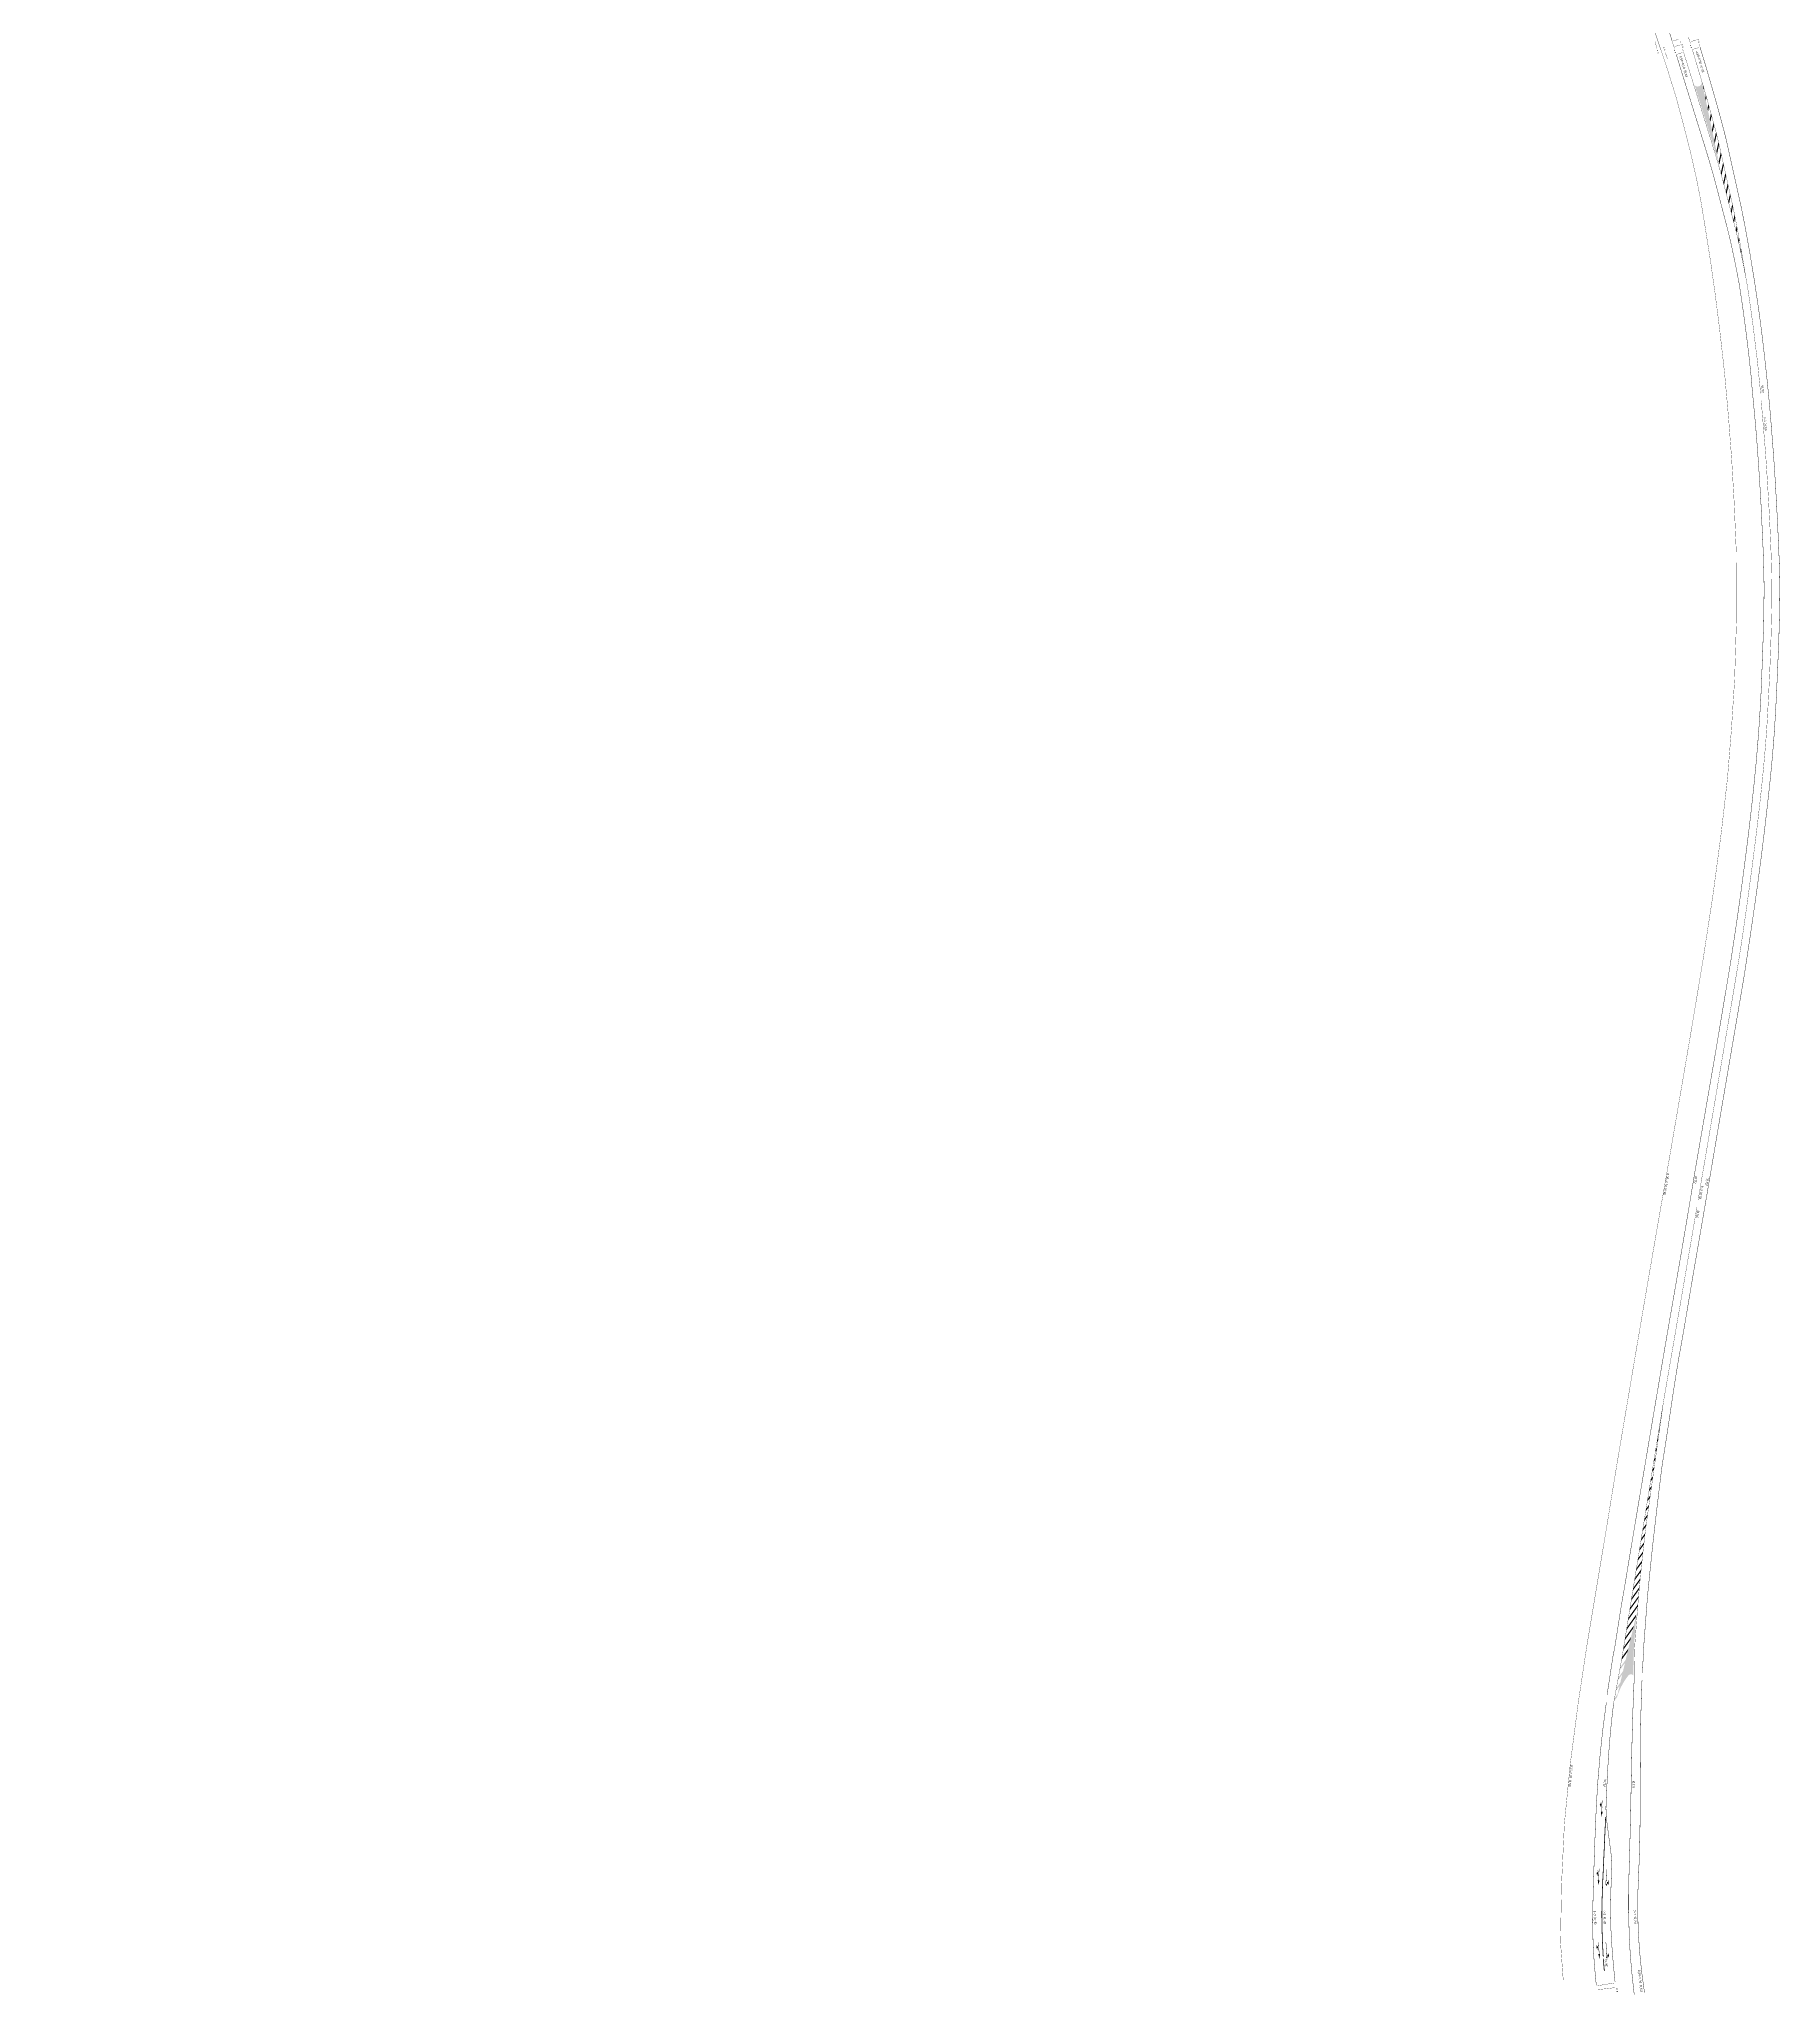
# Model space of a CAD drawing. Extents: x 144329 to 146521, y 457392 to 463356.
# Drawn here: x 144918 to 145638, y 460145 to 460953 of the extents above; entities that cross this region are included whole.
import ezdxf
from ezdxf.enums import TextEntityAlignment as Align

# ---------------------------------------------------------------- set-up
doc = ezdxf.new("R2010")
doc.units = 0
doc.header["$LTSCALE"] = 4
doc.header["$MEASUREMENT"] = 0
for name, pattern in [('030270', [0.75, 0.0675, -0.6825]), ('050050', [0.25, 0.1175, -0.1325]), ('11', [0.5, 0.25, -0.25]), ('13', [1, 0.25, -0.75]), ('33', [1.5, 0.75, -0.75]), ('93', [3, 2.25, -0.75])]:
    doc.linetypes.add(name, pattern=pattern)
for name, color, linetype in [('TM-L_03-27_10', 7, '030270'), ('TM-L_05-05_10', 7, '050050'), ('TM-L_1-1_10', 7, '11'), ('TM-L_1-3_30', 7, '13'), ('TM-L_3-3_15', 7, '33'), ('TM-L_9-3_10', 7, '93'), ('TM-L_C_10', 7, 'CONTINUOUS'), ('TM-L_C_15', 7, 'CONTINUOUS'), ('TM-L_C_30', 7, 'CONTINUOUS'), ('TM-PIJL', 7, 'CONTINUOUS'), ('TM-SYMBOOL', 7, 'CONTINUOUS'), ('TM-T025TEKST', 7, 'CONTINUOUS')]:
    doc.layers.add(name, color=color, linetype=linetype)
doc.styles.add('ISO', font='ISO')

msp = doc.modelspace()

# ---------------------------------------------------------------- hatches: boundary and pattern name
at = {"layer": 'TM-PIJL'}
h = msp.add_hatch(color=256, dxfattribs=at)
edge = h.paths.add_edge_path()
edge.add_line((145564.54, 460222.01), (145564.43, 460219.87))
edge.add_line((145564.43, 460219.87), (145564.73, 460219.86))
edge.add_line((145564.73, 460219.86), (145564.24, 460217.83))
edge.add_line((145564.24, 460217.83), (145563.98, 460219.9))
edge.add_line((145563.98, 460219.9), (145564.28, 460219.88))
edge.add_line((145564.28, 460219.88), (145564.37, 460221.5))
edge.add_arc((145564.45, 460221.62), 0.142, 213.886, 235.07495, ccw=False)
edge.add_arc((145565.13, 460222.08), 0.97, 194.2076, 213.886, ccw=False)
edge.add_arc((145566.23, 460222.35), 2.1, 184.22903, 194.2076, ccw=False)
edge.add_arc((145567.96, 460222.48), 3.83, 182.09087, 184.22903, ccw=False)
edge.add_line((145564.13, 460222.34), (145563.81, 460222.36))
edge.add_line((145563.81, 460222.36), (145563.77, 460221.51))
edge.add_line((145563.77, 460221.51), (145563.53, 460222.73))
edge.add_line((145563.53, 460222.73), (145563.9, 460223.91))
edge.add_line((145563.9, 460223.91), (145563.85, 460223.06))
edge.add_line((145563.85, 460223.06), (145564.17, 460223.04))
edge.add_arc((145567.96, 460222.48), 3.83, 169.47812, 171.61628, ccw=False)
edge.add_arc((145566.25, 460222.8), 2.1, 159.49955, 169.47812, ccw=False)
edge.add_arc((145565.2, 460223.2), 0.97, 139.82115, 159.49955, ccw=False)
edge.add_arc((145564.56, 460223.73), 0.142, 118.63221, 139.82115, ccw=False)
edge.add_line((145564.49, 460223.85), (145564.54, 460224.62))
edge.add_line((145564.54, 460224.62), (145564.69, 460224.62))
edge.add_line((145564.69, 460224.62), (145564.64, 460223.84))
edge.add_line((145564.64, 460223.84), (145564.62, 460223.33))
edge.add_arc((145564.18, 460223.01), 0.542, 36.57953, 36.60385)
edge.add_arc((145564.54, 460223.27), 0.0974, 36.60385, 86.85358)
edge.add_arc((145564.54, 460223.27), 0.0974, 86.85358, 137.10331)
edge.add_arc((145564.86, 460222.97), 0.542, 137.10331, 157.84469)
edge.add_arc((145565.41, 460222.75), 1.13, 157.84469, 168.73247)
edge.add_arc((145566.29, 460222.57), 2.03, 168.73247, 176.85358)
edge.add_arc((145566.29, 460222.57), 2.03, 176.85358, 184.97469)
edge.add_arc((145565.39, 460222.5), 1.13, 184.97469, 195.86246)
edge.add_arc((145564.83, 460222.34), 0.542, 195.86246, 216.60385)
edge.add_arc((145564.47, 460222.07), 0.0974, 216.60385, 266.85358)
edge.add_arc((145564.47, 460222.07), 0.0974, 266.85358, 317.10331)
edge.add_arc((145564.15, 460222.37), 0.542, -42.89669, -42.87237)
h = msp.add_hatch(color=256, dxfattribs=at)
edge = h.paths.add_edge_path()
edge.add_line((145563.25, 460193.7), (145563.14, 460191.57))
edge.add_line((145563.14, 460191.57), (145563.44, 460191.56))
edge.add_line((145563.44, 460191.56), (145562.96, 460189.53))
edge.add_line((145562.96, 460189.53), (145562.69, 460191.6))
edge.add_line((145562.69, 460191.6), (145562.99, 460191.58))
edge.add_line((145562.99, 460191.58), (145563.07, 460193.2))
edge.add_arc((145563.16, 460193.32), 0.142, 214.13537, 235.32431, ccw=False)
edge.add_arc((145563.84, 460193.78), 0.97, 194.45697, 214.13537, ccw=False)
edge.add_arc((145564.93, 460194.06), 2.1, 184.4784, 194.45697, ccw=False)
edge.add_arc((145566.66, 460194.2), 3.83, 182.34024, 184.4784, ccw=False)
edge.add_line((145562.83, 460194.04), (145562.52, 460194.06))
edge.add_line((145562.52, 460194.06), (145562.47, 460193.21))
edge.add_line((145562.47, 460193.21), (145562.24, 460194.42))
edge.add_line((145562.24, 460194.42), (145562.6, 460195.61))
edge.add_line((145562.6, 460195.61), (145562.55, 460194.76))
edge.add_line((145562.55, 460194.76), (145562.87, 460194.74))
edge.add_arc((145566.66, 460194.2), 3.83, 169.72749, 171.86565, ccw=False)
edge.add_arc((145564.96, 460194.51), 2.1, 159.74892, 169.72749, ccw=False)
edge.add_arc((145563.9, 460194.9), 0.97, 140.07052, 159.74892, ccw=False)
edge.add_arc((145563.26, 460195.43), 0.142, 118.88157, 140.07052, ccw=False)
edge.add_line((145563.19, 460195.55), (145563.23, 460196.32))
edge.add_line((145563.23, 460196.32), (145563.38, 460196.32))
edge.add_line((145563.38, 460196.32), (145563.34, 460195.54))
edge.add_line((145563.34, 460195.54), (145563.32, 460195.03))
edge.add_arc((145562.88, 460194.71), 0.542, 36.82889, 36.85321)
edge.add_arc((145563.24, 460194.97), 0.0974, 36.85321, 87.10294)
edge.add_arc((145563.24, 460194.97), 0.0974, 87.10294, 137.35267)
edge.add_arc((145563.57, 460194.67), 0.542, 137.35267, 158.09406)
edge.add_arc((145564.11, 460194.45), 1.13, 158.09406, 168.98183)
edge.add_arc((145564.99, 460194.28), 2.03, 168.98183, 177.10294)
edge.add_arc((145564.99, 460194.28), 2.03, 177.10294, 185.22405)
edge.add_arc((145564.1, 460194.2), 1.13, 185.22405, 196.11183)
edge.add_arc((145563.53, 460194.04), 0.542, 196.11183, 216.85321)
edge.add_arc((145563.18, 460193.77), 0.0974, 216.85321, 267.10294)
edge.add_arc((145563.18, 460193.77), 0.0974, 267.10294, 317.35267)
edge.add_arc((145562.85, 460194.07), 0.542, -42.64733, -42.62301)
h = msp.add_hatch(color=256, dxfattribs=at)
edge = h.paths.add_edge_path()
edge.add_arc((145566.25, 460189.45), 0.142, -60.0316, -38.84265)
edge.add_arc((145565.61, 460189.97), 0.97, -38.84265, -19.16425)
edge.add_arc((145564.54, 460190.34), 2.1, -19.16425, -9.18568)
edge.add_arc((145562.83, 460190.61), 3.83, -9.18568, -7.04752)
edge.add_line((145566.63, 460190.14), (145566.95, 460190.13))
edge.add_line((145566.95, 460190.13), (145566.92, 460189.28))
edge.add_line((145566.92, 460189.28), (145567.26, 460190.47))
edge.add_line((145567.26, 460190.47), (145567, 460191.68))
edge.add_line((145567, 460191.68), (145566.97, 460190.83))
edge.add_line((145566.97, 460190.83), (145566.5, 460190.85))
edge.add_arc((145565.39, 460190.66), 1.13, 6.31089, 9.57595, ccw=False)
edge.add_arc((145564.5, 460190.56), 2.03, -1.81022, 6.31089, ccw=False)
edge.add_arc((145564.5, 460190.56), 2.03, -9.93133, -1.81022, ccw=False)
edge.add_arc((145565.38, 460190.41), 1.13, -20.81911, -9.93133, ccw=False)
edge.add_arc((145565.93, 460190.2), 0.542, -41.56049, -20.81911, ccw=False)
edge.add_arc((145566.27, 460189.9), 0.0974, -91.81022, -41.56049, ccw=False)
edge.add_arc((145566.27, 460189.9), 0.0974, 217.94004, 268.18978, ccw=False)
edge.add_arc((145566.62, 460190.18), 0.542, 197.19866, 217.94004, ccw=False)
edge.add_arc((145567.18, 460190.35), 1.13, 186.31089, 197.19866, ccw=False)
edge.add_arc((145568.07, 460190.45), 2.03, 178.18978, 186.31089, ccw=False)
edge.add_arc((145568.07, 460190.45), 2.03, 170.06867, 178.18978, ccw=False)
edge.add_arc((145567.19, 460190.6), 1.13, 159.18089, 170.06867, ccw=False)
edge.add_arc((145566.64, 460190.81), 0.542, 138.43951, 159.18089, ccw=False)
edge.add_arc((145566.3, 460191.11), 0.0974, 88.18978, 138.43951, ccw=False)
edge.add_arc((145566.3, 460191.11), 0.0974, 37.94004, 88.18978, ccw=False)
edge.add_arc((145565.95, 460190.83), 0.542, 37.91573, 37.94004, ccw=False)
edge.add_line((145566.38, 460191.17), (145566.4, 460191.68))
edge.add_line((145566.4, 460191.68), (145566.54, 460196.1))
edge.add_line((145566.54, 460196.1), (145566.39, 460196.1))
edge.add_line((145566.39, 460196.1), (145566.25, 460191.69))
edge.add_arc((145566.32, 460191.56), 0.142, 119.9684, 141.15735)
edge.add_arc((145566.96, 460191.04), 0.97, 141.15735, 160.83575)
edge.add_arc((145568.03, 460190.67), 2.1, 160.83575, 170.81432)
edge.add_arc((145569.74, 460190.4), 3.83, 170.81432, 178.18978)
edge.add_arc((145569.74, 460190.4), 3.83, 178.18978, 185.56523)
edge.add_arc((145568.01, 460190.23), 2.1, 185.56523, 195.5438)
edge.add_arc((145566.93, 460189.92), 0.97, 195.5438, 215.2222)
edge.add_arc((145566.25, 460189.45), 0.142, 215.2222, 236.41115)
edge.add_arc((145566.25, 460189.44), 0.133, 233.89352, 302.48603)
h = msp.add_hatch(color=256, dxfattribs=at)
edge = h.paths.add_edge_path()
edge.add_line((145563.23, 460163.22), (145563.35, 460161.08))
edge.add_line((145563.35, 460161.08), (145563.65, 460161.1))
edge.add_line((145563.65, 460161.1), (145563.4, 460159.03))
edge.add_line((145563.4, 460159.03), (145562.9, 460161.06))
edge.add_line((145562.9, 460161.06), (145563.2, 460161.07))
edge.add_line((145563.2, 460161.07), (145563.11, 460162.69))
edge.add_arc((145563.18, 460162.82), 0.142, 220.38934, 241.57829, ccw=False)
edge.add_arc((145563.81, 460163.35), 0.97, 200.71094, 220.38934, ccw=False)
edge.add_arc((145564.86, 460163.75), 2.1, 190.73237, 200.71094, ccw=False)
edge.add_arc((145566.57, 460164.08), 3.83, 188.59421, 190.73237, ccw=False)
edge.add_line((145562.78, 460163.5), (145562.46, 460163.49))
edge.add_line((145562.46, 460163.49), (145562.51, 460162.64))
edge.add_line((145562.51, 460162.64), (145562.14, 460163.82))
edge.add_line((145562.14, 460163.82), (145562.37, 460165.03))
edge.add_line((145562.37, 460165.03), (145562.42, 460164.18))
edge.add_line((145562.42, 460164.18), (145562.74, 460164.2))
edge.add_arc((145566.57, 460164.08), 3.83, 175.98146, 178.11962, ccw=False)
edge.add_arc((145564.84, 460164.2), 2.1, 166.00289, 175.98146, ccw=False)
edge.add_arc((145563.74, 460164.47), 0.97, 146.32449, 166.00289, ccw=False)
edge.add_arc((145563.05, 460164.93), 0.142, 125.13555, 146.32449, ccw=False)
edge.add_line((145562.97, 460165.05), (145562.93, 460165.82))
edge.add_line((145562.93, 460165.82), (145563.08, 460165.83))
edge.add_line((145563.08, 460165.83), (145563.12, 460165.05))
edge.add_line((145563.12, 460165.05), (145563.15, 460164.54))
edge.add_arc((145562.76, 460164.17), 0.542, 43.08287, 43.10719)
edge.add_arc((145563.08, 460164.48), 0.0974, 43.10719, 93.35692)
edge.add_arc((145563.08, 460164.48), 0.0974, 93.35692, 143.60665)
edge.add_arc((145563.44, 460164.21), 0.542, 143.60665, 164.34803)
edge.add_arc((145564, 460164.05), 1.13, 164.34803, 175.23581)
edge.add_arc((145564.9, 460163.98), 2.03, 175.23581, 183.35692)
edge.add_arc((145564.9, 460163.98), 2.03, 183.35692, 191.47803)
edge.add_arc((145564.02, 460163.8), 1.13, 191.47803, 202.3658)
edge.add_arc((145563.47, 460163.58), 0.542, 202.3658, 223.10719)
edge.add_arc((145563.15, 460163.27), 0.0974, 223.10719, 273.35692)
edge.add_arc((145563.15, 460163.27), 0.0974, 273.35692, 323.60665)
edge.add_arc((145562.79, 460163.54), 0.542, -36.39335, -36.36903)
h = msp.add_hatch(color=256, dxfattribs=at)
edge = h.paths.add_edge_path()
edge.add_arc((145566.48, 460159.39), 0.142, -54.63877, -33.44983)
edge.add_arc((145565.79, 460159.84), 0.97, -33.44983, -13.77142)
edge.add_arc((145564.7, 460160.11), 2.1, -13.77142, -3.79286)
edge.add_arc((145562.97, 460160.23), 3.83, -3.79286, -1.6547)
edge.add_line((145566.8, 460160.12), (145567.11, 460160.13))
edge.add_line((145567.11, 460160.13), (145567.17, 460159.29))
edge.add_line((145567.17, 460159.29), (145567.39, 460160.5))
edge.add_line((145567.39, 460160.5), (145567.02, 460161.68))
edge.add_line((145567.02, 460161.68), (145567.07, 460160.83))
edge.add_line((145567.07, 460160.83), (145566.61, 460160.8))
edge.add_arc((145565.51, 460160.51), 1.13, 11.70371, 14.96878, ccw=False)
edge.add_arc((145564.63, 460160.33), 2.03, 3.5826, 11.70371, ccw=False)
edge.add_arc((145564.63, 460160.33), 2.03, -4.53851, 3.5826, ccw=False)
edge.add_arc((145565.53, 460160.26), 1.13, -15.42628, -4.53851, ccw=False)
edge.add_arc((145566.1, 460160.1), 0.542, -36.16767, -15.42628, ccw=False)
edge.add_arc((145566.46, 460159.84), 0.0974, -86.4174, -36.16767, ccw=False)
edge.add_arc((145566.46, 460159.84), 0.0974, 223.33287, 273.5826, ccw=False)
edge.add_arc((145566.78, 460160.15), 0.542, 202.59148, 223.33287, ccw=False)
edge.add_arc((145567.32, 460160.37), 1.13, 191.70371, 202.59148, ccw=False)
edge.add_arc((145568.2, 460160.55), 2.03, 183.5826, 191.70371, ccw=False)
edge.add_arc((145568.2, 460160.55), 2.03, 175.46149, 183.5826, ccw=False)
edge.add_arc((145567.31, 460160.62), 1.13, 164.57372, 175.46149, ccw=False)
edge.add_arc((145566.74, 460160.78), 0.542, 143.83233, 164.57372, ccw=False)
edge.add_arc((145566.38, 460161.04), 0.0974, 93.5826, 143.83233, ccw=False)
edge.add_arc((145566.38, 460161.04), 0.0974, 43.33287, 93.5826, ccw=False)
edge.add_arc((145566.06, 460160.74), 0.542, 43.30855, 43.33287, ccw=False)
edge.add_line((145566.45, 460161.11), (145566.42, 460161.62))
edge.add_line((145566.42, 460161.62), (145566.14, 460166.04))
edge.add_line((145566.14, 460166.04), (145565.99, 460166.03))
edge.add_line((145565.99, 460166.03), (145566.27, 460161.61))
edge.add_arc((145566.35, 460161.5), 0.142, 125.36123, 146.55017)
edge.add_arc((145567.04, 460161.04), 0.97, 146.55017, 166.22858)
edge.add_arc((145568.14, 460160.77), 2.1, 166.22858, 176.20714)
edge.add_arc((145569.87, 460160.66), 3.83, 176.20714, 183.5826)
edge.add_arc((145569.87, 460160.66), 3.83, 183.5826, 190.95806)
edge.add_arc((145568.16, 460160.33), 2.1, 190.95806, 200.93662)
edge.add_arc((145567.11, 460159.93), 0.97, 200.93662, 220.61503)
edge.add_arc((145566.48, 460159.39), 0.142, 220.61503, 241.80397)
edge.add_arc((145566.48, 460159.38), 0.133, 239.28634, 307.87886)
at = {"layer": 'TM-SYMBOOL'}
for points in [[(145597.51, 460950.4), (145597.36, 460950.87), (145597.88, 460950.77)], [(145601.16, 460950.75), (145601.31, 460950.28), (145600.79, 460950.38)], [(145604.15, 460952.46), (145604, 460952.94), (145604.52, 460952.84)], [(145604.45, 460951.51), (145604.3, 460951.98), (145604.82, 460951.89)], [(145587.4, 460948.6), (145587.54, 460948.12), (145587.02, 460948.22)], [(145587.69, 460947.64), (145587.84, 460947.16), (145587.32, 460947.27)], [(145589.98, 460949.23), (145589.81, 460949.7), (145590.34, 460949.62)], [(145590.32, 460948.29), (145590.15, 460948.76), (145590.68, 460948.68)], [(145594.53, 460948.75), (145594.67, 460948.27), (145594.16, 460948.38)], [(145594.82, 460947.79), (145594.97, 460947.32), (145594.45, 460947.42)], [(145597.81, 460949.44), (145597.66, 460949.92), (145598.18, 460949.82)], [(145601.46, 460949.8), (145601.61, 460949.32), (145601.09, 460949.42)], [(145605.7, 460935.8, -0.142193), (145605.58, 460934.41, -0.198273), (145604.51, 460933.51, -0.254242), (145602.8, 460933.84), (145609.02, 460913.87), (145613.13, 460900.4)], [(145606.32, 460933.65), (145606.23, 460933.24), (145606.49, 460932.04), (145606.62, 460932.64)], [(145607.4, 460929.94), (145607.16, 460928.82), (145607.41, 460927.63), (145607.7, 460928.93)], [(145608.76, 460925.15, 0.000325), (145608.47, 460926.18), (145608.09, 460924.41), (145608.34, 460923.21)], [(145609.82, 460921.33, 0.000328), (145609.53, 460922.37), (145609.01, 460919.99), (145609.27, 460918.79)], [(145610.86, 460917.46, 0.000331), (145610.58, 460918.52), (145609.94, 460915.58), (145610.19, 460914.38)], [(145611.9, 460913.55, 0.001717), (145611.62, 460914.62), (145610.87, 460911.16), (145611.12, 460909.96)], [(145612.89, 460909.44, 0.001811), (145612.63, 460910.58), (145611.79, 460906.75), (145612.05, 460905.55)], [(145613.85, 460905.16, 0.000023), (145613.59, 460906.32), (145612.72, 460902.33), (145612.97, 460901.13)], [(145614.8, 460900.88, 0.000023), (145614.54, 460902.04), (145613.59, 460897.66, -0.001276), (145613.88, 460896.61)], [(145615.76, 460896.59, 0.000023), (145615.5, 460897.75), (145614.63, 460893.76, -0.000044), (145614.91, 460892.7)], [(145616.71, 460892.3, 0.000023), (145616.45, 460893.46), (145615.66, 460889.83, -0.000044), (145615.94, 460888.77)], [(145617.66, 460888, 0.000023), (145617.4, 460889.17), (145616.69, 460885.9, -0.00003), (145616.97, 460884.83)], [(145618.61, 460883.7, 0.000023), (145618.35, 460884.87), (145617.72, 460881.96, -0.00003), (145618, 460880.89)], [(145619.53, 460879.23, 0.000455), (145619.28, 460880.47), (145618.75, 460878.01, -0.00003), (145619.03, 460876.94)], [(145620.42, 460874.64, 0.000462), (145620.18, 460875.89), (145619.77, 460874.04, -0.001415), (145620.05, 460872.94)], [(145621.29, 460869.96, 0.000469), (145621.05, 460871.24), (145620.76, 460869.91, -0.00148), (145621.02, 460868.75)], [(145621.91, 460866.5), (145621.71, 460865.57, -0.000481), (145621.96, 460864.37), (145622.14, 460865.2, 0.000485)], [(145588.31, 460378.36), (145588.01, 460377.93), (145587.83, 460376.82), (145588.16, 460377.29)], [(145587.2, 460370.48), (145586.68, 460369.74), (145586.5, 460368.63), (145587.05, 460369.41)], [(145587.76, 460374.42), (145587.34, 460373.84), (145587.16, 460372.72), (145587.61, 460373.35)], [(145586.1, 460362.6), (145585.35, 460361.55), (145585.17, 460360.44), (145585.95, 460361.53)], [(145586.65, 460366.54), (145586.01, 460365.65), (145585.83, 460364.54), (145586.5, 460365.47)], [(145584.84, 460353.65), (145584.99, 460354.72), (145584.02, 460353.37), (145583.84, 460352.25)], [(145585.55, 460358.66), (145584.69, 460357.46), (145584.51, 460356.35), (145585.4, 460357.59)], [(145583.74, 460345.77), (145583.89, 460346.84), (145582.69, 460345.18), (145582.51, 460344.07)], [(145584.29, 460349.71), (145584.44, 460350.78), (145583.36, 460349.27), (145583.18, 460348.16)], [(145582.65, 460337.93, -0.000498), (145582.79, 460338.98), (145581.37, 460336.99), (145581.19, 460335.88)], [(145583.18, 460341.83), (145583.33, 460342.9), (145582.03, 460341.08), (145581.85, 460339.97)], [(145581.73, 460330.3, -0.000485), (145581.84, 460331.32), (145580.04, 460328.8), (145579.86, 460327.69)], [(145582.17, 460334.09, -0.000491), (145582.3, 460335.13), (145580.7, 460332.89), (145580.52, 460331.78)], [(145580.93, 460322.85, -0.000473), (145581.03, 460323.85), (145578.71, 460320.61), (145578.53, 460319.5)], [(145581.31, 460326.55, -0.000479), (145581.42, 460327.57), (145579.38, 460324.71), (145579.19, 460323.6)], [(145579.83, 460311.82, -0.00023), (145579.93, 460312.82), (145576.72, 460308.33), (145576.54, 460307.22)], [(145580.19, 460315.49, -0.000231), (145580.29, 460316.49), (145577.38, 460312.42), (145577.2, 460311.31)], [(145580.56, 460319.17, -0.000232), (145580.66, 460320.18), (145578.05, 460316.52), (145577.87, 460315.41)], [(145579.22, 460304.64, -0.000027), (145579.29, 460305.6), (145575.39, 460300.14), (145575.21, 460299.03)], [(145579.5, 460308.2, -0.000909), (145579.59, 460309.17), (145576.06, 460304.24), (145575.87, 460303.12)], [(145578.36, 460297.23, -0.000123), (145578.69, 460301.59), (145570.27, 460265.78, -0.112659), (145575.44, 460276.31, -0.480551), (145577.44, 460276.23, -0.005531), (145577.58, 460285.5, -0.01187), (145577.79, 460289.67, -0.000291)], [(145577.28, 460295.59), (145577.58, 460296.87), (145574.06, 460291.95), (145573.88, 460290.84)], [(145578.39, 460300.3), (145578.69, 460301.59), (145574.73, 460296.05), (145574.55, 460294.94)], [(145576.17, 460290.87), (145576.47, 460292.15), (145573.4, 460287.86), (145573.22, 460286.75)], [(145575.06, 460286.15), (145575.36, 460287.43), (145572.74, 460283.77), (145572.73, 460283.71), (145572.58, 460282.69)], [(145570.43, 460146.79), (145570.47, 460146.29), (145571.11, 460146.59)], [(145570.5, 460145.79), (145570.54, 460145.29), (145571.19, 460145.59)]]:
    msp.add_hatch(color=256, dxfattribs=at).paths.add_polyline_path(points)
h = msp.add_hatch(color=256, dxfattribs=at)
h.paths.add_polyline_path([(145573.95, 460281.44), (145574.25, 460282.72), (145571.96, 460279.51), (145571.74, 460278.35)])
h.paths.add_polyline_path([(145572.84, 460276.72), (145573.14, 460278), (145571.17, 460275.25), (145570.96, 460274.1)])
h.paths.add_polyline_path([(145570.39, 460270.99), (145570.18, 460269.84), (145571.73, 460272), (145572.03, 460273.28)])
h.paths.add_polyline_path([(145570.62, 460267.28), (145570.92, 460268.56), (145569.61, 460266.74), (145569.4, 460265.58)])

# ---------------------------------------------------------------- linework, layer by layer
at = {"layer": 'TM-L_03-27_10', "const_width": 0.1, "flags": 128}
msp.add_lwpolyline([(144918.04, 461663.25), (144918.43, 461662.75, -0.004238), (144923.15, 461657.63, 0.001332), (144938.3, 461640.52), (144941.71, 461636.73, 0.002085), (144954.57, 461622.75), (144958.51, 461618.56), (144966.55, 461610.14, 0.00371), (144975.14, 461601.3), (144977.92, 461598.53, 0.003526), (144986.73, 461589.99, 0.006032), (144994.89, 461582.36, 0.009496), (145002.95, 461575.27, 0.002946), (145010.03, 461569.37, 0.001742), (145020.49, 461560.84, 0.002257), (145028.02, 461554.79, 0.005606), (145031.09, 461552.41), (145042.08, 461544.17, -0.000522), (145084.5, 461512.1), (145092.98, 461505.72), (145105.76, 461496.18), (145180.85, 461440.69), (145186.88, 461436.24), (145238.82, 461397.14), (145277.88, 461367.88), (145303.41, 461348.33), (145327.5, 461329.41), (145348.71, 461312.05), (145360.08, 461302.55), (145369.24, 461294.72), (145379.49, 461285.58), (145395.51, 461270.78), (145408.81, 461257.41), (145420.82, 461244.86), (145440.03, 461223.88), (145453.91, 461207.63), (145469.13, 461188.73), (145481.8, 461172.01), (145494.58, 461153.94), (145506.03, 461136.77), (145513.6, 461125.06), (145522.91, 461109.58), (145532.74, 461091.73), (145541.48, 461074.6), (145547.2, 461062.66), (145551.56, 461052.95), (145553.16, 461049.01), (145560.41, 461030.31), (145566.82, 461012.84), (145574.56, 460990.69), (145583.64, 460964.12, 0.002717), (145591.28, 460941.25), (145595.03, 460929.25), (145598.02, 460918.14), (145600.96, 460906.64), (145603.64, 460894.87), (145605.53, 460885.02), (145607.09, 460875.44), (145609.38, 460860.93), (145611.26, 460847.64), (145613.2, 460832.23), (145615.11, 460815.29), (145616.74, 460797.13), (145618.08, 460779.46), (145619.09, 460761.95), (145620.02, 460740.3), (145620.11, 460713.84), (145619.31, 460688.22), (145618.02, 460667.95), (145616.37, 460647.47), (145613.89, 460625.63), (145610.34, 460598.98), (145606.22, 460572.12, -0.00145), (145598.37, 460525.4), (145591.82, 460487.26, 0.001667), (145578.9, 460412.53), (145570.51, 460362.95), (145566.53, 460338.57), (145558.3, 460289.25), (145554.56, 460264.51), (145551.33, 460239.72), (145548.9, 460214.98), (145547.73, 460190.04), (145547.29, 460165.96), (145548.41, 460150.34)], format="xyb", dxfattribs=at)
at = {"layer": 'TM-L_05-05_10', "const_width": 0.1, "flags": 128}
for points in [[(145593.78, 460952.24), (145596.19, 460952.98)], [(145594.48, 460949.95), (145596.89, 460950.68)], [(145601.21, 460952), (145603.6, 460952.73)], [(145595.45, 460946.77), (145597.86, 460947.51)], [(145602.18, 460948.82), (145604.57, 460949.55)]]:
    msp.add_lwpolyline(points, dxfattribs=at)
at = {"layer": 'TM-L_05-05_10', "const_width": 0.1}
for points in [[(145562.26, 460147.88), (145569.69, 460149.06)], [(145569.96, 460147.13), (145562.45, 460146.26)]]:
    msp.add_lwpolyline(points, dxfattribs=at)
at = {"layer": 'TM-L_1-1_10', "const_width": 0.1, "flags": 128}
for points in [[(145586.38, 460951.95), (145587.24, 460949.07)], [(145593.54, 460951.98), (145594.42, 460949.11)], [(145596.99, 460951.46), (145596.68, 460952.42)], [(145600.15, 460954), (145601.05, 460951.14)], [(145604.6, 460951.02), (145604.9, 460950.07)], [(145590.56, 460947.63), (145591.56, 460944.8)], [(145597.79, 460948.92), (145598.09, 460947.96)]]:
    msp.add_lwpolyline(points, dxfattribs=at)
at = {"layer": 'TM-L_1-3_30', "const_width": 0.3, "flags": 128}
msp.add_lwpolyline([(145565.95, 460217.75), (145565, 460196.27, 0.009838), (145564.37, 460177.61, 0.014713), (145564.96, 460159.94, -0.014713)], format="xyb", dxfattribs=at)
at = {"layer": 'TM-L_3-3_15', "const_width": 0.15, "flags": 128}
for points in [[(145582.03, 460145.05, -0.027355), (145579.38, 460171.67, -0.020961), (145579.65, 460195.71, 0.009073), (145579.88, 460201.85, 0.010329), (145580.25, 460229.09), (145580.35, 460247.07, -0.010489), (145581.01, 460274.28, 0.010489)], [(145566.27, 460265.18, 0.000373), (145564.7, 460253.15, 0.015346), (145562.14, 460223, 0.003954), (145561.09, 460195.83, 0.005975), (145560.58, 460174.63, 0.027783), (145562.08, 460148.18, -0.027783)]]:
    msp.add_lwpolyline(points, format="xyb", dxfattribs=at)
at = {"layer": 'TM-L_9-3_10', "const_width": 0.1, "flags": 128}
msp.add_lwpolyline([(145604.2, 460472.85, 0.000114), (145616.99, 460548.01, 0.002066), (145621.14, 460572.89, 0.004026), (145622.59, 460582.23, 0.00599), (145628.33, 460624.88, 0.003749), (145630.21, 460641.29, 0.005608), (145631.78, 460657.45, 0.006029), (145632.77, 460670.71, 0.003901), (145633.97, 460694.63, 0.004783), (145634.57, 460713.19, 0.00751), (145634.68, 460727.24, 0.007717), (145634.36, 460740.92, 0.003457), (145633.59, 460757.9), (145633.32, 460762.75), (145632.5, 460775.95), (145632.05, 460782.5, 0.000433), (145630.3, 460803.53)], format="xyb", dxfattribs=at)
at = {"layer": 'TM-L_C_10', "const_width": 0.1, "flags": 128}
for points in [[(145598.18, 460947.68), (145602.24, 460934.62), (145608.73, 460913.78, -0.00406), (145612.47, 460901.56, -0.007879), (145614.27, 460895.14, -0.000356), (145616.56, 460886.42, -0.000157), (145618, 460880.89, -0.000157)], [(145601.79, 460948.76), (145605.7, 460935.8), (145607.79, 460928.61, -0.004337), (145611.56, 460914.82, -0.009733), (145613.05, 460908.71, -0.0005), (145618.61, 460883.7, -0.005039), (145619.11, 460881.33, -0.004405), (145621.4, 460869.36, -0.004442), (145623.45, 460857.45, -0.000845), (145623.84, 460855.03, 0.000845)], [(145618, 460880.89, -0.00014), (145619.29, 460875.95, -0.01072), (145621.28, 460867.58, -0.005034), (145623.84, 460855.03)], [(145630.03, 460806.57, 0.004831), (145629.25, 460814.56, 0.013508), (145628.2, 460824.09), (145627.04, 460833.62, 0.004192), (145625.29, 460846.25, 0.013291), (145623.84, 460855.03)], [(145589.83, 460389.17), (145582.91, 460339.9, 0.009117), (145580.71, 460320.63, 0.002248), (145579.75, 460310.92, 0.004537), (145579.33, 460306.04, 0.000249), (145578.66, 460297.2, 0.000291), (145578.09, 460289.65, 0.01187), (145577.88, 460285.5, 0.010064), (145577.78, 460274.99), (145577.78, 460274.99)]]:
    msp.add_lwpolyline(points, format="xyb", dxfattribs=at)
for points in [[(145603.7, 460469.89), (145597.68, 460434.77), (145595.63, 460422.84), (145589.83, 460389.17)], [(145569.26, 460264.81), (145569.26, 460264.81), (145572.73, 460283.71), (145589.83, 460389.17)]]:
    msp.add_lwpolyline(points, dxfattribs=at)
at = {"layer": 'TM-L_C_15', "const_width": 0.15}
msp.add_lwpolyline([(145558.6, 461054.3), (145558.6, 461054.3), (145560.56, 461049.88), (145566.92, 461032.86, -0.004001), (145572.45, 461017.81), (145573.52, 461014.74), (145579.81, 460996.2, -0.005638), (145581.84, 460989.99, -0.002864), (145585.62, 460977.71), (145588.17, 460969.38), (145589.64, 460964.54), (145593.49, 460952.16)], format="xyb", dxfattribs=at)
at = {"layer": 'TM-L_C_15', "const_width": 0.15, "flags": 128}
for points in [[(145581.16, 460277.27), (145581.16, 460277.27), (145581.58, 460285.4), (145581.66, 460287.39), (145581.79, 460289.38), (145583.02, 460305.76), (145583.22, 460308.16), (145583.43, 460310.57), (145584.45, 460320.8), (145585.52, 460331.03, -0.002579), (145588.85, 460359.49, -0.006724), (145589.53, 460364.48, 0.001962), (145591.6, 460377.73), (145593.89, 460393.04, -0.003709), (145595.84, 460405.33), (145596.44, 460408.82, 0.002894), (145598.62, 460421.09), (145602.14, 460441.96, 0.000535), (145609.3, 460483.64), (145613.18, 460506.54), (145622.8, 460562.88), (145623.56, 460567.53), (145625.84, 460582.66, 0.00261), (145628.86, 460603.74, 0.006222), (145632.95, 460636.87), (145633.93, 460645.88, 0.005444), (145635.16, 460659.05), (145635.67, 460665.64), (145636.05, 460671.6, 0.003036), (145636.69, 460683.52), (145637.46, 460701.22), (145637.61, 460705.14), (145637.84, 460714.42, 0.004992), (145637.97, 460727.26, 0.005774), (145637.87, 460734.03), (145637.78, 460736.74), (145637.07, 460752.97), (145636.34, 460766.31, 0.002596), (145635.58, 460778.42, 0.003419), (145633.93, 460799.52, 0.004424), (145632.92, 460810.22, 0.00312), (145631.27, 460825.38, 0.006021), (145629.23, 460841.37, 0.012445), (145623.53, 460875.97), (145622.35, 460881.98), (145621.84, 460884.44), (145616.28, 460909.43, 0.009733), (145614.76, 460915.67, 0.004351), (145610.96, 460929.53), (145607.39, 460941.82), (145604.99, 460949.77)], [(145595.13, 460946.81), (145597.52, 460939.03), (145605.69, 460912.84, -0.006095), (145610.33, 460897.5), (145611.19, 460894.32), (145616.2, 460875.15, -0.01072), (145618.16, 460866.91, -0.007372), (145621.15, 460852.06, -0.00683), (145621.68, 460848.51, -0.005837)], [(145621.68, 460848.51, 0.001063), (145622.11, 460845.78, -0.00384), (145623.86, 460833.21, -0.007184), (145626.06, 460814.22)], [(145617.05, 460567.6), (145617.3, 460569.08), (145617.86, 460572.56), (145619.74, 460585.03, 0.00305), (145622.14, 460601.94, 0.003579), (145625.25, 460626.17, 0.00709), (145628.18, 460653.52, 0.007715), (145629.8, 460674.84, 0.003514), (145630.38, 460685.62), (145631.18, 460707.33, 0.004906), (145631.34, 460713.52, 0.002355), (145631.5, 460726.41, 0.003538), (145631.16, 460740.28), (145631.04, 460743.07), (145630.28, 460759.51), (145629.9, 460766.11, 0.00354), (145628.78, 460783.04, 0.004405), (145627.67, 460796.62), (145626.47, 460809.31, 0.019643), (145626.06, 460814.22)], [(145566.55, 460268.16), (145569, 460284.24), (145569.77, 460288.12), (145572.11, 460303.06), (145572.66, 460306.42, 0.004875), (145575.26, 460321.76, -0.000236), (145579.31, 460345.94, -0.000115), (145581.88, 460361.19, -0.000301), (145588.29, 460399.09, -0.000863), (145592.44, 460423.37), (145594.53, 460435.31, 0.002289), (145602.91, 460484.75), (145611.26, 460533.03), (145617.05, 460567.59)], [(145577.79, 460144.25), (145577.49, 460146.83, -0.017026), (145575.72, 460167.79, -0.018576), (145575.78, 460200.06, 0.003638), (145576.46, 460228.29), (145576.76, 460244.22, -0.002152), (145577.18, 460260.14, -0.003676), (145577.78, 460274.99, 0.003676)], [(145569.85, 460149.54, -0.015028), (145568.14, 460171.19, -0.018439), (145568.18, 460188.89, 0.002589), (145568.46, 460196.53, 0.048651), (145568.24, 460202.05), (145566.31, 460216.93, -0.033297), (145566.13, 460223.38, -0.003275), (145567.05, 460241.41, -0.016085), (145569.26, 460264.81, 0.016085)]]:
    msp.add_lwpolyline(points, format="xyb", dxfattribs=at)
at = {"layer": 'TM-L_C_30', "const_width": 0.3, "flags": 128}
msp.add_lwpolyline([(145564.99, 460159.1), (145565.41, 460153.99)], dxfattribs=at)

# ---------------------------------------------------------------- texts
at = {"layer": 'TM-T025TEKST', "style": 'ISO'}
for s, rotation, p in [('0,50-0,50 (0,10)', 286.672, (145598.19, 460941.68)), ('0,50-0,50 (0,10)', 286.672, (145604.95, 460943.69)), ('(0,10)', 274.7593, (145630.84, 460808.29)), ('9-3 (0,10)', 274.7593, (145631.94, 460794.02)), ('0,30-2,70 (0,10)', 260.21852, (145590.97, 460479.41)), ('(0,15)', 259.73816, (145603.09, 460481.25)), ('9-3 (0,10)', 259.73816, (145605.44, 460476.02)), ('(0,15)', 259.73816, (145607.89, 460480.39)), ('(0,10)', 259.73816, (145604, 460467.07))]:
    msp.add_text(s, height=0.9, rotation=rotation, dxfattribs=at).set_placement(p, align=Align.MIDDLE)
for s, rotation, p in [('0,30-2,70 (0,10)', 264.37913, (145551.5, 460239.31)), ('(0,15)', 265.23534, (145565.32, 460233.35)), ('(0,15)', 270.85808, (145577.03, 460232.7)), ('3-3 (0,15)', 272.05395, (145560.99, 460178.97)), ('1-3 (0,30)', 271.91955, (145564.98, 460178.97)), ('3-3 (0,15)', 272.05395, (145577.6, 460179.22)), ('(0,30)', 275.94086, (145565.62, 460158.75)), ('0,50-0,50 (0,10)', 276.50374, (145579.33, 460154.42))]:
    msp.add_text(s, height=0.9, rotation=rotation, dxfattribs=at).set_placement(p)

doc.saveas('drawing.dxf')
